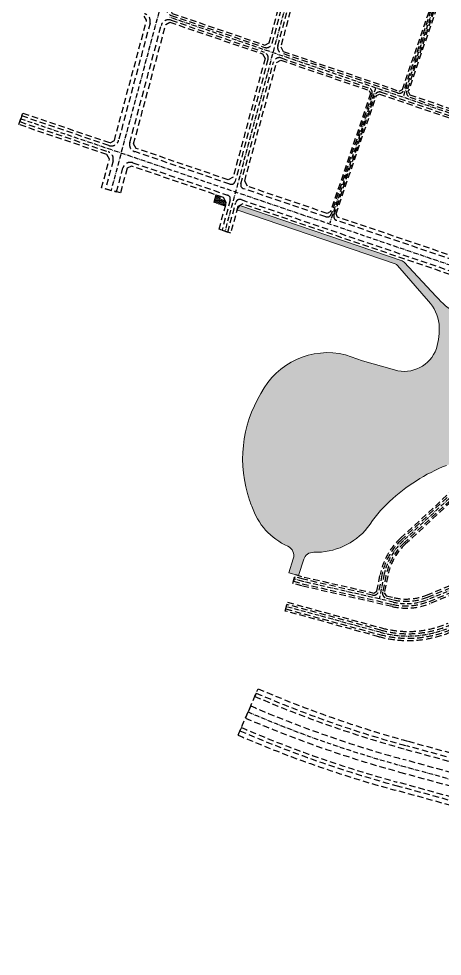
# Model space of a CAD drawing. Header units: metres. Extents: x 566107 to 571261, y 2062953 to 2068466.
# Drawn here: x 566799 to 567635, y 2063001 to 2064854 of the extents above; entities that cross this region are included whole.
import ezdxf

# ---------------------------------------------------------------- set-up
doc = ezdxf.new("R2010")
doc.units = ezdxf.units.M
doc.linetypes.add('ACAD_ISO10W100', pattern=[18.5, 12, -3, 0.5, -3])
doc.linetypes.add('HIDDEN', pattern=[0.375, 0.25, -0.125])
doc.layers.add('datMatNc', color=150, linetype='CONTINUOUS', lineweight=13)
for name, color, linetype in [('hacth sdd', 8, 'CONTINUOUS'), ('LogDg phu', 7, 'CONTINUOUS'), ('TimDg', 222, 'CONTINUOUS'), ('ViaHeSphu', 32, 'CONTINUOUS')]:
    doc.layers.add(name, color=color, linetype=linetype)
pattern_1 = [(0, (0, 0), (1.5875, 1.5875), [1.5875, -1.5875])]

msp = doc.modelspace()

# ---------------------------------------------------------------- hatches: boundary and pattern name
at = {"layer": 'hacth sdd'}
h = msp.add_hatch(dxfattribs=at)
h.set_pattern_fill('DASH', color=152, scale=0.5, style=0)
h.set_pattern_definition(pattern_1)
h.paths.add_polyline_path([(567196.5328415207, 2064497.738749619), (567197.8312388493, 2064502.578628437), (567188.344835457, 2064505.811150837), (567184.4496434717, 2064491.291514383), (567207.2170116127, 2064483.533460625), (567209.0393340427, 2064490.326311731), (567206.9845660216, 2064494.177290954)])
h = msp.add_hatch(dxfattribs=at)
h.set_pattern_fill('DASH', color=152, scale=0.5, style=0)
h.set_pattern_definition(pattern_1)
edge = h.paths.add_edge_path()
edge.add_arc((567409.439482877, 2064045.328761848), 148.5659409522286, 76.35179976346518, 152.7003840690624, ccw=False)
edge.add_line((567444.4950569529, 2064189.699622957), (567477.867174167, 2064177.959347559))
edge.add_line((567477.867174167, 2064177.959347559), (567540.9713856919, 2064159.622732107))
edge.add_arc((567559.9020532921, 2064224.997179553), 68.06018332867325, 253.8504168210014, 340.1410020687476)
edge.add_arc((567488.9586473359, 2064240.859990865), 140.4736999447239, 343.8881606613551, 363.9045468873496)
edge.add_arc((567545.5678099853, 2064239.116065908), 84.30053637577922, 7.70980706688391, 42.30183227612697)
edge.add_line((567607.9172936274, 2064295.853375703), (567546.7788459896, 2064366.386800929))
edge.add_arc((567539.2224577861, 2064359.836915638), 10.00000000062251, 40.9187801760177, 71.1832918045184)
edge.add_line((567542.4478751541, 2064369.302468068), (567229.984379754, 2064475.775406866))
edge.add_line((567229.984379754, 2064475.775406866), (567235.4104146592, 2064484.491091808))
edge.add_line((567235.4104146592, 2064484.491091808), (567556.0925156688, 2064375.217636774))
edge.add_arc((567552.8670983035, 2064365.752084344), 9.999999999186048, 43.03295591236781, 71.18329181774891, ccw=False)
edge.add_line((567560.1767113288, 2064372.576273483), (567623.2950252508, 2064304.968175263))
edge.add_arc((567731.5390515508, 2064395.335912226), 141.0074363763486, 219.8568832772078, 241.3467075162383)
edge.add_arc((567619.0922438592, 2064152.8826137), 126.8974977788511, 30.486607752572297, 69.31085971670842, ccw=False)
edge.add_arc((567534.5939523826, 2064125.388527615), 214.521277917157, 1.1773634486812057, 25.35807071409431, ccw=False)
edge.add_arc((567606.9511447549, 2064109.880586047), 143.5074604831693, -75.14867476411041, 7.977189961455679, ccw=False)
edge.add_arc((567775.1970408432, 2063639.992963159), 356.312927559991, 111.6511517485188, 133.1763741897588)
edge.add_arc((567726.6457406215, 2063691.737588033), 285.3570613012404, 133.1763741899961, 146.7714060176707)
edge.add_arc((567385.2216758681, 2063931.842116379), 132.5291037827885, 268.3869494716492, 320.815577192592, ccw=False)
edge.add_arc((567380.9281455987, 2063779.373453702), 19.99999999942256, 88.38712393226747, 161.948496993472)
edge.add_line((567361.9125784466, 2063785.570889128), (567351.4476648566, 2063753.461435227))
edge.add_line((567351.4476648566, 2063753.461435227), (567332.1915393996, 2063758.920766538))
edge.add_line((567332.1915393996, 2063758.920766538), (567341.2538583825, 2063786.72664483))
edge.add_arc((567322.2382912299, 2063792.924080256), 19.9999999998844, 341.9484969925137, 425.6109726984901)
edge.add_arc((567385.2216758685, 2063931.842116379), 132.529103783184, 198.2797114627122, 245.6111914585301, ccw=False)
edge.add_arc((567491.7679007688, 2063983.816224028), 250.507816456058, 199.0395119997098, 201.9262143987718, ccw=False)
edge.add_arc((567491.767900788, 2063983.816224025), 250.507816473157, 148.8316699562525, 199.0395119975718, ccw=False)

# ---------------------------------------------------------------- linework, layer by layer
at = {"layer": 'datMatNc', "linetype": 'Continuous'}
msp.add_lwpolyline([(567196.5328415207, 2064497.738749619), (567197.8312388493, 2064502.578628437), (567188.344835457, 2064505.811150837), (567184.4496434717, 2064491.291514383), (567207.2170116127, 2064483.533460625), (567209.0393340427, 2064490.326311731), (567206.9845660216, 2064494.177290954)], close=True, dxfattribs=at)
msp.add_lwpolyline([(567643.733790257, 2063971.167110839, 0.09419864720225449), (567531.3911819159, 2063899.834463884, 0.05938919283771991), (567487.9471433682, 2063848.107764549, -0.2328389696996911), (567381.4910712022, 2063799.365530001, 0.3324685421918747), (567361.9125784466, 2063785.570889128), (567351.4476648566, 2063753.461435227), (567332.1915393996, 2063758.920766538), (567341.2538583825, 2063786.72664483, 0.38217525221227), (567330.4968915795, 2063811.139335409, -0.2095096838573932), (567259.3804408102, 2063890.273535593, -0.01259628148562091), (567254.9644064361, 2063902.095534008, -0.222646308129913), (567277.4207708054, 2064113.467579522, -0.3460298224271914), (567444.4950569529, 2064189.699622957), (567477.867174167, 2064177.959347559), (567540.9713856919, 2064159.622732107, 0.3953758625944973), (567623.9147974994, 2064201.876687911, 0.08756070964333275), (567629.1062907029, 2064250.425472286, 0.1520929217242332), (567607.9172936274, 2064295.853375703), (567546.7788459896, 2064366.386800929, 0.1328268304142825), (567542.4478751541, 2064369.302468068), (567229.984379754, 2064475.775406866), (567235.4104146592, 2064484.491091808), (567556.0925156688, 2064375.217636774, -0.1234504681101038), (567560.1767113288, 2064372.576273483), (567623.2950252508, 2064304.968175263, 0.09404282514558131), (567663.9248170749, 2064271.596620125, -0.171042043311651)], format="xyb", dxfattribs=at)
at = {"layer": 'LogDg phu', "linetype": 'HIDDEN', "ltscale": 50}
for points in [[(567146.3204801935, 2065043.048282549, 0.249808392993851), (567130.2636146585, 2065025.870924348), (567090.6827259434, 2064878.330028596, 0.3943497125995163), (567100.3042447233, 2064860.254668106), (567284.29212767, 2064797.15370553, 0.4343603917493699), (567299.7752686888, 2064805.395385256), (567345.1254313525, 2064974.441706327, 0.3881784725943391), (567329.5939159684, 2065004.388278293), (567291.1501927255, 2065018.499777071), (567181.9149772879, 2065054.066101339, 0.2535598416336589), (567158.4837041518, 2065049.756712119, -0.0874802468504296), (567146.3204799474, 2065043.048283269)], [(567358.1026810396, 2064976.502821421, -0.4411398368417452), (567377.7782116091, 2064986.690516839), (567504.8026381357, 2064939.869209062), (567536.574556091, 2064926.920336923), (567584.9954755917, 2064909.347610618), (567595.0029390609, 2064905.737507328), (567612.6123540234, 2064900.358125749, -0.4235979946114436), (567619.1563534325, 2064887.568999482), (567559.7634229069, 2064713.270037814, -0.4147930834762505), (567547.0537346456, 2064707.036301799), (567318.4246435289, 2064785.447529171, -0.3943497126035268), (567310.7274285057, 2064799.907817563), (567358.102681039, 2064976.50282142)], [(567858.7760916166, 2064615.77055927), (567841.4898764219, 2064716.499695252, -0.1102106737775611), (567844.3176203083, 2064773.486933197), (567851.6259803068, 2064799.985128878, 0.4017190827836611), (567835.1989766508, 2064830.425428776), (567804.095343224, 2064840.456100842), (567774.2324589237, 2064849.379161159), (567737.6250254521, 2064860.686838545), (567712.0698904049, 2064868.868132222), (567678.242603283, 2064879.741953463), (567637.5070886915, 2064892.552178185, 0.4072795587421567), (567625.0416432299, 2064886.238169898), (567565.426164964, 2064711.28610289, 0.4136342786533171), (567571.6475815631, 2064698.60153214), (567845.676032616, 2064604.620022286, 0.569625543045786), (567858.7760916168, 2064615.77055927)], [(567047.3835726546, 2064863.539017112, -0.4237750589640522), (567058.4579861526, 2064845.045904522), (566996.3383680542, 2064613.490110914, -0.4337726607358509), (566977.0125194772, 2064603.178412685), (566805.0907466096, 2064661.761308526), (566801.2202457692, 2064650.40264561), (566975.7822340187, 2064590.920087904, -0.3949212833889752), (566985.4318304949, 2064572.835128843), (566970.5779161471, 2064517.465987334), (566992.3094999103, 2064511.636041717), (567004.9616059004, 2064558.797768286, -0.4337726606861456), (567024.2874544772, 2064569.109466514), (567211.5355773472, 2064505.30406774, -0.3949212834341722), (567216.6820288015, 2064495.658756241), (567200.6772099305, 2064435.999527019), (567212.060894001, 2064432.12050014), (567227.7903876147, 2064490.753432669, -0.4337726606921788), (567238.0975068556, 2064496.253005058), (567684.1139389406, 2064344.271474453, -0.2900222171443807)], [(567018.4649381058, 2064609.132507953), (567080.5538762789, 2064840.573939711, -0.4343603917496063), (567099.9078025522, 2064850.876039368), (567283.5074885642, 2064787.908213823, -0.3943497125991714), (567291.2047035882, 2064773.447925432), (567226.5498484835, 2064532.441835202, -0.4337726607206524), (567216.2427292418, 2064526.942262814), (567028.1145345814, 2064591.047548891, -0.3949212834025911), (567018.4649381061, 2064609.132507954)], [(567237.6582072864, 2064527.536511593), (567302.1568634049, 2064767.960357737, -0.4343603917498789), (567317.6400044237, 2064776.202037463), (567490.40372833, 2064716.950541648, -0.4136342786488364), (567496.6251449293, 2064704.265970898), (567415.8988452943, 2064467.360499525, -0.4142135623620972), (567405.7460694561, 2064462.368391476), (567242.8046587401, 2064517.891200094, -0.3949212834025911), (567237.6582072865, 2064527.536511594)], [(567421.5781767697, 2064465.425249098), (567502.2878869848, 2064702.282035967, -0.4147930834986336), (567514.9975752464, 2064708.515771983), (567651.1405414958, 2064661.823826402, -0.289486145076956), (567657.8323224561, 2064653.494963915), (567688.832371575, 2064380.986435718, -0.5503608956663817), (567675.6710374157, 2064370.390592392), (567426.57028482, 2064455.27247326, -0.4142135623840932), (567421.57817677, 2064465.425249099)], [(567727.8392411614, 2063984.222129992), (567555.2530941562, 2063824.526090134, 0.1582410904385305), (567516.34570712, 2063755.016573679), (567509.8900405753, 2063722.572374841, -0.4225308079342701), (567497.853923874, 2063714.77533935), (567361.3205208088, 2063745.985010838), (567344.0987715119, 2063750.86757329), (567341.6439210448, 2063742.208837289), (567359.0888402696, 2063737.263003613), (567537.361360447, 2063696.512339929, 0.1537583307204638), (567609.5273392772, 2063702.327144399), (567798.1196230582, 2063778.865018591, -0.4281684414986346)], [(567649.032920091, 2063655.20621789, -0.1703429515990829), (567513.9603407057, 2063645.633880425), (567328.6197230186, 2063696.26995266), (567326.164760257, 2063687.610820569), (567511.5884200135, 2063636.952060786, 0.170342951599138), (567652.605513895, 2063646.945674717)], [(567951.0168417208, 2063310.956080458), (567565.3303013468, 2063416.709160621, -0.03490033887283163), (567268.04639786, 2063520.997053915), (567265.2743647915, 2063514.569314603, 0.03490033887283052), (567563.4792626943, 2063409.95833431), (567960.1614114727, 2063301.190320164, -0.2460576781075077)], [(567961.7538687177, 2063279.497020292), (567558.0583639924, 2063390.188057194, -0.03490033887282985), (567257.1562673482, 2063495.745221163), (567246.8601441119, 2063471.870761037, 0.03490033887283074), (567551.1830776422, 2063365.11355944), (567978.9243745574, 2063247.829301561, -0.2460576781158902)], [(567980.5168318019, 2063226.136001689), (567545.762178943, 2063345.343282324, -0.03490033887283008), (567238.7420466623, 2063453.046667599), (567235.9700136014, 2063446.618928284, 0.03490033887282785), (567543.9111402464, 2063338.592456024), (567998.6870334884, 2063213.895463883, -0.2460576781071912)]]:
    msp.add_lwpolyline(points, format="xyb", dxfattribs=at)
at = {"layer": 'LogDg phu', "linetype": 'HIDDEN', "ltscale": 50, "elevation": 3.0256135e-09}
msp.add_lwpolyline([(567606.1428967415, 2063710.666541783), (567666.2524937718, 2063735.061287331), (567798.3467117861, 2063788.670111813, 0.3559510431066859), (567805.63462334, 2063801.968336056, -0.1373555889736995), (567814.4464194839, 2063899.173747891), (567837.9147240459, 2063960.884111685, 0.0786159736822154), (567853.5501365128, 2064035.521891922), (567855.1154982419, 2064067.062974004, 0.3893017981580232), (567846.4775119846, 2064077.467150877), (567786.3744697592, 2064085.654302737, 0.4378232372372239), (567775.0401208692, 2064076.300072335), (567774.4619263001, 2064065.8843463, -0.1945805379506044), (567733.2725643489, 2063978.350247914), (567560.6864173368, 2063818.654208049, 0.1582410904113171), (567524.1918915194, 2063753.455359288), (567517.5814736389, 2063720.23342773, 0.405944946066114), (567525.1608179356, 2063708.533356261), (567539.3667227975, 2063705.286080402, 0.1537597788545987), (567606.1433053197, 2063710.666707601)], format="xyb", dxfattribs=at)
at = {"layer": 'TimDg', "linetype": 'ACAD_ISO10W100', "ltscale": 0.75, "elevation": 3.0256135e-09}
for points in [[(567594.1647045505, 2066797.574992891), (567402.388524083, 2066431.659909919), (567379.9646474225, 2066178.624956455), (567365.7225642753, 2066015.066273839), (567336.7726655349, 2065684.60294775), (567301.5798202008, 2065280.261476442, 0.0782645832755356), (567306.9733684624, 2065202.660582067), (567341.5579525483, 2065051.971704285), (567345.2317327136, 2065031.859342091, 0.0247708474153709), (567345.9095665065, 2065028.967029097), (567353.9796697705, 2065000.874283548, -0.1362929719945765), (567354.1212481138, 2064984.818020207), (567206.3690519657, 2064434.060013579)], [(566803.1554961894, 2064656.081977068), (567685.0255780105, 2064355.581916561, 0.0230043455598889), (567707.1069396714, 2064349.174598789), (568107.6248733317, 2064252.68280823, 0.0769972865294169), (568145.7657517053, 2064249.520539343), (568475.0604647789, 2064272.929999566, -0.1609279775912595), (568727.3868973779, 2064208.997598203), (569232.8136818934, 2063846.674202743, 0.1296282518077459), (569447.2422016178, 2063764.948266778), (569685.3651785232, 2063739.535575265)], [(569016.6601467041, 2064412.793872978), (568952.2650847611, 2064323.957233456, -0.1457533219444159), (568839.0024254879, 2064237.11857609), (568804.9881959426, 2064224.135160361, 0.2535328776076914), (568727.3880973246, 2064133.772245777), (568704.4051833819, 2064027.485417871, -0.1860575808702756), (568605.7228099433, 2063877.147704989), (568549.9860071612, 2063837.186181295, -0.1809899403731052), (568380.8048218403, 2063791.46942245), (568111.9719944025, 2063816.864037913, 0.1262595102391276), (567989.2223207826, 2063797.431555936), (567650.8192169928, 2063651.075946304, -0.170342951608247), (567512.7743803526, 2063641.292970607), (567327.3922416337, 2063691.9403866)]]:
    msp.add_lwpolyline(points, format="xyb", dxfattribs=at)
at = {"layer": 'TimDg', "linetype": 'ACAD_ISO10W100', "ltscale": 0.75}
for points in [[(567133.5111576923, 2065081.394470211), (566981.4437080286, 2064514.551014525)], [(567628.8447914782, 2064906.700296702), (567557.916015428, 2064698.547375038)], [(567504.1333802893, 2064716.999081312), (567413.1550474807, 2064450.007222199)]]:
    msp.add_lwpolyline(points, dxfattribs=at)
at = {"layer": 'TimDg', "linetype": 'ACAD_ISO10W100', "ltscale": 0.75, "elevation": 3.0256135e-09}
msp.add_lwpolyline([(568108.766692864, 2064509.632468775), (567097.5942868897, 2064856.426785501)], dxfattribs=at)
at = {"layer": 'TimDg', "linetype": 'ACAD_ISO10W100', "ltscale": 0.75}
for points in [[(567660.4823195109, 2064663.377242719), (567700.1654615264, 2064314.539259159, 0.1182637780138519), (567720.0910295862, 2064259.732710187), (567753.6527238667, 2064208.966302734, -0.1612753014732871), (567774.1871792714, 2064133.102822859), (567770.4680751881, 2064066.106051725, -0.1945805379595189), (567730.5559027551, 2063981.286188953), (567557.9697557499, 2063821.590149095, 0.1582410904384785), (567520.2687993197, 2063754.235966483), (567510.904921454, 2063707.175990063)], [(567991.6423281325, 2063862.260310044), (567607.8351180078, 2063706.49684309, -0.1537583307290587), (567538.3641342288, 2063700.899188996), (567360.2046805392, 2063741.624007225), (567342.8713462778, 2063746.538205288)], [(567252.00820565, 2063483.807991134, 0.0349003388820317), (567554.6207207752, 2063377.650808329), (567882.8243423128, 2063287.659221211), (568919.8828883132, 2063001.076375914)]]:
    msp.add_lwpolyline(points, format="xyb", dxfattribs=at)
at = {"layer": 'ViaHeSphu', "linetype": 'HIDDEN', "ltscale": 50}
for points in [[(567147.6688498739, 2065036.121875353), (567139.0465531743, 2065027.734949327), (567097.6203332607, 2064873.315435463), (567102.4279797676, 2064864.283603202), (567285.3045802384, 2064801.563768953), (567293.7397484669, 2064806.053811051), (567340.4610331957, 2064980.21109815), (567332.305287319, 2064995.936326808), (567288.8597622751, 2065011.883831937), (567177.0542324785, 2065048.287034987), (567163.8144319111, 2065045.083059735, -0.0991882272364232), (567147.6688498718, 2065036.121875353)], [(567801.369742397, 2064823.998295103), (567799.2007061174, 2064824.697791889), (567769.4356004265, 2064833.591635858), (567732.6746452918, 2064844.946734581), (567707.0297341333, 2064853.156769438), (567673.2429046775, 2064864.017585514), (567630.5003178176, 2064877.458980529), (567624.1178963071, 2064874.22615083), (567568.1090227178, 2064709.858297245), (567571.2258907255, 2064703.503453114), (567849.5630966482, 2064608.04420149), (567853.4469815386, 2064611.350095159), (567835.5763225206, 2064715.484865091, -0.110210673777475), (567838.5335813938, 2064775.082205537), (567846.4273940292, 2064803.703098859), (567836.1395757907, 2064822.767091235), (567804.2855426219, 2064833.039761193)], [(567540.3696818175, 2063709.672887126, 0.1537583307205531), (567604.4506754692, 2063714.836240473), (567663.159619305, 2063738.662548035), (567794.5180536133, 2063791.97276369), (567799.6265191694, 2063801.46818689, -0.1365395607139143), (567808.838272419, 2063901.306512879), (567832.3065769786, 2063963.016876667, 0.0786159736725775), (567847.557512092, 2064035.819301659), (567849.1689248804, 2064068.288284442), (567844.4625193389, 2064073.956998682), (567783.8653700377, 2064082.211457114), (567778.6339912604, 2064077.89400378), (567777.9565460224, 2064065.690354043, -0.1945805379593666), (567735.6496432436, 2063975.781299505), (567563.0634962382, 2063816.085259646, 0.1582410904384919), (567527.6245971939, 2063752.772327992), (567520.9520974776, 2063719.238392178), (567524.8506152229, 2063713.220333827), (567540.3696818111, 2063709.672887128)], [(567798.2946130466, 2063774.079570122), (567611.2195605465, 2063698.157445708, -0.1537583307290227), (567536.3585866467, 2063692.125490865), (567357.973, 2063732.902), (567340.416495811, 2063737.879469285), (567345.3261967443, 2063755.196941293), (567362.4363610784, 2063750.34601445), (567500.4733684963, 2063718.792639541), (567506.3234042301, 2063722.582311689), (567512.9130014456, 2063755.699604974, -0.1582410904384666), (567552.8760152615, 2063827.095038543), (567725.4621622667, 2063986.791078401, 0.1945805379596907)], [(567654.391810797, 2063642.815403131, -0.1703429515990882), (567510.4024596604, 2063632.611150969), (567324.937278872, 2063683.28125451), (567329.8472043953, 2063700.59951869), (567515.1463010447, 2063649.974790246, 0.170342951608238), (567647.2466231885, 2063659.336489477)], [(567869.5545053685, 2063239.452230863), (567541.3990164183, 2063329.430620296, -0.0349003388820263), (567232.207968356, 2063437.895567945), (567271.8084430987, 2063529.720414257, 0.0349003388728303), (567567.842425132, 2063425.870996361), (567953.294675394, 2063320.18215723)]]:
    msp.add_lwpolyline(points, format="xyb", dxfattribs=at)
for points in [[(567372.7601940298, 2064981.07976938), (567364.3784144464, 2064976.739809289), (567316.4947590397, 2064798.249693478), (567321.3024055465, 2064789.217861217), (567550.4157310746, 2064710.64055956), (567556.7580164494, 2064713.75126786), (567614.7647455109, 2064883.982178397), (567609.7049224504, 2064893.926961319), (567592.7913504664, 2064899.093774513), (567582.6137882856, 2064902.765239398), (567534.0586433592, 2064920.386678257), (567502.2704687455, 2064933.342175914)], [(567408.0038616362, 2064468.994278243), (567250.8004744488, 2064522.561836916), (567245.30090206, 2064532.868956157), (567308.1923836272, 2064767.301931943), (567316.6275518555, 2064771.79197404), (567490.8254191537, 2064712.04862068), (567493.9422871614, 2064705.693776549), (567414.3493465347, 2064472.114345775)], [(567425.708009451, 2064468.243844935), (567505.2932934304, 2064701.800805934), (567511.6355788048, 2064704.911514234), (567649.0242206587, 2064657.792348509), (567654.3189427981, 2064651.202322198), (567685.2503696029, 2064379.2970242), (567681.0827388361, 2064375.941774487), (567428.8280769825, 2064461.898360036)]]:
    msp.add_lwpolyline(points, close=True, dxfattribs=at)
for points in [[(567685.5837338901, 2064336.375400482), (567241.4520136836, 2064487.714709426), (567231.8067021843, 2064482.568257973), (567217.7527360364, 2064430.1809867), (567194.985367895, 2064437.939040458), (567209.0393340427, 2064490.326311731), (567203.5397616539, 2064500.633430972), (567021.512168479, 2064562.659917499), (567013.0725209172, 2064558.156772477), (567000.0362852585, 2064509.563172161), (566962.851130799, 2064519.538856889), (566978.1079446764, 2064576.409838287), (566973.2958188361, 2064585.428567622), (566799.2849953482, 2064644.723314152), (566807.0259970296, 2064667.440639985), (566979.528126013, 2064608.659985949), (566987.967773575, 2064613.163130971), (567051.6985519923, 2064850.724652201), (567046.6959545057, 2064859.078466926)], [(567222.5335339184, 2064540.627009915), (567212.888222419, 2064535.480558461), (567030.8606292444, 2064597.507044989), (567026.048503404, 2064606.525774325), (567089.3179578482, 2064842.367673928), (567097.7531260768, 2064846.857716025), (567280.6297265474, 2064784.137881777), (567285.4373730541, 2064775.106049516), (567222.5335339184, 2064540.627009915)]]:
    msp.add_lwpolyline(points, dxfattribs=at)

doc.saveas('drawing.dxf')
